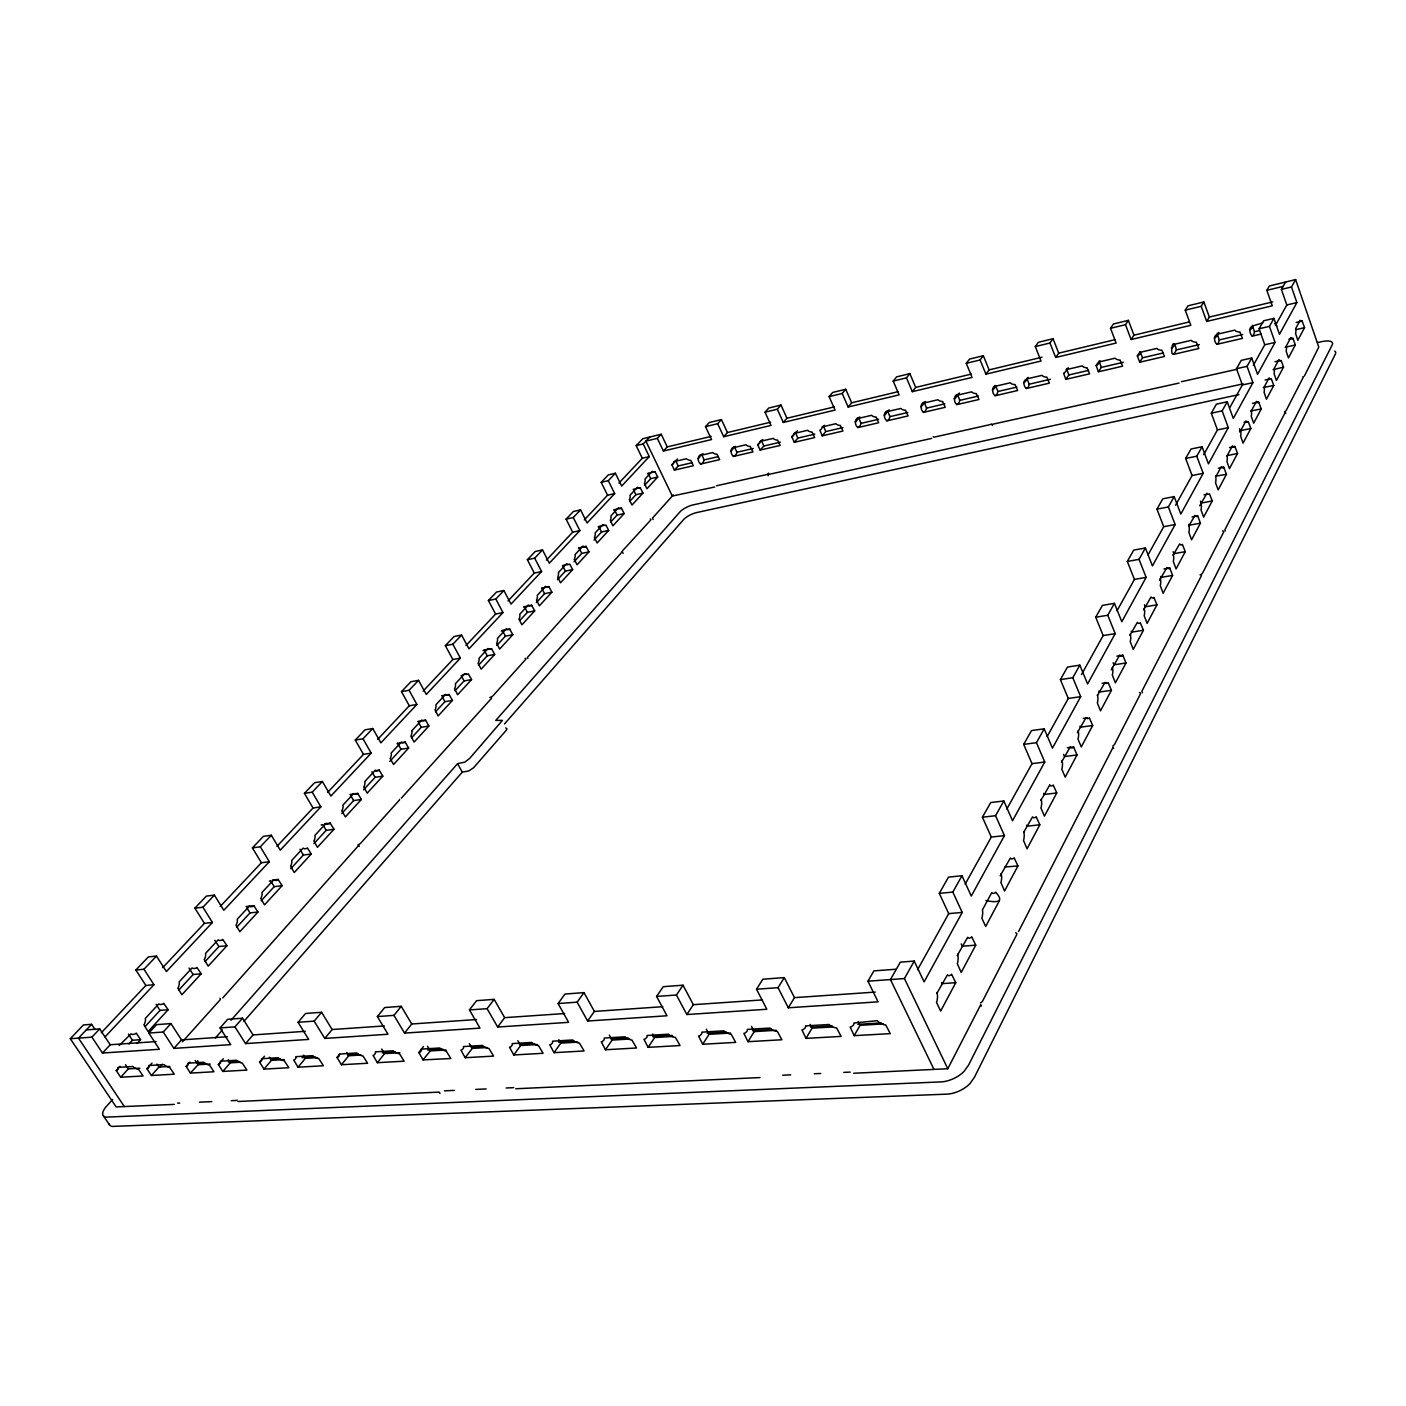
<?xml version="1.0" encoding="UTF-8"?>
<svg xmlns="http://www.w3.org/2000/svg" width="1406" height="1406" viewBox="0 0 1406 1406"><rect width="100%" height="100%" fill="white"/><g stroke="black" fill="none" stroke-linecap="round" stroke-linejoin="round"><path stroke-width="1.5" d="M1137.349 355.946L1137.507 355.894A6.257 5.483 29.7 0 0 1138.508 355.437L1139.932 353.961A6.415 5.624 29.7 0 0 1140.389 352.273L1156.945 348.389A6.468 5.694 28.1 0 0 1158.509 349.602L1160.758 350.235A6.309 5.554 28.2 0 0 1161.918 350.182L1164.449 356.474L1139.721 362.221L1137.349 355.946L1140.178 351.553M677.481 458.954L676.514 460.184A5.466 4.2 43.2 0 1 675.776 460.553L671.84 464.736L674.405 470.114L693.369 465.72L690.803 460.307A5.519 4.253 42.9 0 1 689.748 460.342L687.921 459.762A5.659 4.359 42.9 0 1 686.532 458.708L673.843 461.678A5.624 4.306 43.2 0 1 673.667 463.101L672.701 464.332A5.483 4.2 43.2 0 1 671.963 464.701L671.84 464.736M797.378 430.763L796.306 432.064A5.659 4.517 41.4 0 1 795.497 432.45L791.771 436.704L794.302 442.31L814.689 437.582L812.018 431.976A5.712 4.587 40.9 0 1 811.034 431.994L809.083 431.396A5.852 4.693 40.9 0 1 807.659 430.289L794.038 433.487A5.817 4.64 41.3 0 1 793.775 434.981L792.703 436.282A5.677 4.517 41.3 0 1 791.894 436.668L791.771 436.704M853.723 1073.253L947.802 1068.736L980.738 1004.692L981.388 1006.098M936.835 993.392L947.416 974.885A10.106 4.974 84.9 0 0 948.98 975.729L950.772 975.131A10.58 5.202 84.9 0 0 951.563 974.182L955.764 982.689L940.649 1011.072L936.484 1002.32A10.756 5.36 85.4 0 0 937.117 1000.562L937.556 996.995A10.281 5.114 85.4 0 0 937.222 993.796L936.976 992.618M957.205 955.605L967.662 937.31A9.895 4.798 84.4 0 0 969.173 938.171L970.913 937.644A10.352 5.026 84.4 0 0 971.687 936.73L975.746 945.148L961.212 972.442L957.258 963.602A10.527 5.167 84.8 0 0 957.785 962.108L958.189 958.611A10.07 4.939 84.8 0 0 957.873 955.5L957.627 954.34M999.543 900.438L985.676 926.501L981.775 917.96A10.246 4.939 84.1 0 0 982.355 916.343L982.741 912.969A9.807 4.71 84.1 0 0 982.425 909.928L991.775 892.582A9.649 4.587 83.7 0 0 993.216 893.478L994.886 893.003A10.088 4.798 83.7 0 0 995.624 892.142C1006.468 903.935 993.075 901.984 985.817 900.596M1000.176 875.885L1010.369 858.047A9.455 4.429 83.3 0 0 1011.775 858.961L1013.392 858.556A9.895 4.622 83.3 0 0 1014.095 857.73L1017.926 865.938L1004.552 891.035L1000.844 882.423A10.053 4.763 83.6 0 0 1001.318 881.035L1001.687 877.748A9.614 4.552 83.6 0 0 1001.371 874.76L1001.125 873.671M1023.638 832.352L1032.549 816.886A9.244 4.236 82.7 0 0 1033.92 817.817L1035.466 817.466A9.666 4.429 82.7 0 0 1036.134 816.693L1039.825 824.795L1027.048 848.785L1023.463 840.296A9.807 4.552 83.1 0 0 1023.92 838.96L1024.253 835.779A9.385 4.359 83.1 0 0 1023.937 832.862L1023.726 831.772M1049.702 785.058A9.069 4.095 82.3 0 0 1051.02 786.007L1052.514 785.69A9.491 4.288 82.3 0 0 1053.182 784.952L1056.767 792.966L1044.447 816.13L1040.879 807.888A9.614 4.394 82.6 0 0 1041.389 806.429L1041.705 803.318A9.209 4.2 82.7 0 0 1041.389 800.471L1041.178 799.416M1067.347 747.746L1073.604 746.92L1077.014 754.952L1065.203 777.131L1061.741 769.012A9.403 4.218 82.2 0 0 1062.233 767.606L1062.532 764.583A8.998 4.025 82.2 0 0 1062.233 761.806L1062.022 760.769M1077.383 732.684L1086.047 717.605A8.717 3.796 81.6 0 0 1087.277 718.571L1088.683 718.361A9.121 3.972 81.6 0 0 1089.281 717.693L1092.69 725.514L1081.284 746.938L1077.91 738.906A9.244 4.077 81.8 0 0 1078.384 737.552L1078.666 734.6A8.84 3.902 81.8 0 0 1078.367 731.876L1078.156 730.839M1097.436 695.478L1105.028 682.402A8.524 3.638 81.2 0 0 1106.223 683.369L1107.559 683.211A8.928 3.814 81.2 0 0 1108.139 682.578L1111.443 690.293L1100.494 710.838L1097.295 702.772A9.034 3.902 81.4 0 0 1097.682 701.612L1097.945 698.747A8.647 3.726 81.4 0 0 1097.647 696.075L1097.436 695.074M1116.839 656.145L1122.849 655.214L1125.995 662.982L1115.397 682.859L1112.269 674.88A8.893 3.779 81.1 0 0 1112.638 673.755L1112.902 670.961A8.506 3.62 81.1 0 0 1112.603 668.325L1112.392 667.34M1129.879 635.336L1137.349 622.383A8.225 3.392 80.6 0 0 1138.473 623.385L1139.739 623.297A8.594 3.55 80.6 0 0 1140.284 622.717L1143.412 630.257L1133.236 649.361L1130.196 641.488A8.7 3.62 80.8 0 0 1130.547 640.398L1130.793 637.674A8.331 3.462 80.8 0 0 1130.512 635.108L1130.301 634.141M1143.605 609.87L1151.039 596.988A8.085 3.287 80.4 0 0 1152.129 597.989L1153.359 597.937A8.471 3.427 80.4 0 0 1153.887 597.374L1156.945 604.844L1147.103 623.35L1144.115 615.564A8.559 3.515 80.5 0 0 1144.466 614.492L1144.695 611.838A8.19 3.357 80.5 0 0 1144.396 609.308L1144.203 608.359M1163.957 568.938L1169.722 567.919L1172.622 575.405L1163.131 593.227L1160.249 585.546A8.401 3.392 80.3 0 0 1160.565 584.509L1160.776 581.908A8.032 3.234 80.3 0 0 1160.495 579.43L1160.302 578.499M1173.079 555.212L1179.669 543.876A7.821 3.058 79.9 0 0 1180.706 544.878L1181.848 544.86A8.19 3.199 79.9 0 0 1182.358 544.35L1185.258 551.662L1176.066 568.938L1173.237 561.346A8.278 3.287 80.1 0 0 1173.553 560.344L1173.746 557.795A7.909 3.146 80.1 0 0 1173.465 555.37L1173.272 554.439M1192.06 516.916L1197.666 515.861L1200.443 523.155L1191.585 539.816L1188.826 532.312A8.12 3.163 79.8 0 0 1189.125 531.327L1189.318 528.867A7.768 3.023 79.8 0 0 1189.037 526.477L1188.861 525.563M1199.722 505.791L1206.946 493.242A7.575 2.865 79.5 0 0 1207.93 494.262L1209.019 494.297A7.926 2.988 79.5 0 0 1209.476 493.84L1212.253 500.975L1203.659 517.127L1200.952 509.71A8.014 3.058 79.6 0 0 1201.251 508.761L1201.427 506.336A7.663 2.935 79.6 0 0 1201.146 503.981L1200.97 503.102M1226.454 474.297L1218.158 489.886L1215.487 482.68A7.856 2.953 79.4 0 0 1215.821 481.643L1215.979 479.27A7.522 2.83 79.4 0 0 1215.715 476.968L1221.304 466.599A7.434 2.759 79.3 0 0 1222.253 467.618L1223.308 467.688A7.786 2.882 79.3 0 0 1223.747 467.249L1226.454 474.297L1215.469 476.247M1229.529 447.547L1234.943 446.44L1237.526 453.505L1229.459 468.655L1226.893 461.414A7.751 2.865 79.3 0 0 1227.157 460.5L1227.333 458.18A7.417 2.742 79.3 0 0 1227.051 455.913L1232.482 445.843A7.329 2.689 79.2 0 0 1233.413 446.862L1234.45 446.95M1250.848 428.496L1243.062 443.101L1240.549 435.965A7.628 2.759 79.1 0 0 1240.813 435.087L1240.971 432.82A7.294 2.654 79.1 0 0 1240.707 430.588L1245.944 420.869A7.206 2.584 79 0 0 1246.841 421.888L1247.843 421.993A7.54 2.707 79 0 0 1248.264 421.589L1250.848 428.496L1240.197 430.711L1239.512 431.976M1261.235 408.97L1253.677 423.188L1251.199 416.123A7.522 2.689 79 0 0 1251.463 415.262L1251.604 413.03A7.188 2.566 79 0 0 1251.34 410.851L1256.437 401.378A7.118 2.513 78.9 0 0 1257.315 402.415L1258.3 402.538A7.434 2.636 78.9 0 0 1258.704 402.151L1261.235 408.97L1250.637 411.027M1273.766 385.455L1266.455 399.199L1264.047 392.221A7.399 2.601 78.8 0 0 1264.293 391.395L1264.416 389.216A7.065 2.478 78.8 0 0 1264.152 387.054L1269.091 377.915A6.995 2.425 78.8 0 0 1269.952 378.935L1270.883 379.093A7.329 2.548 78.8 0 0 1271.288 378.706L1273.766 385.455L1263.309 387.529M1279.794 360.621L1280.725 360.78A7.223 2.478 78.7 0 0 1281.112 360.428L1283.537 367.107L1276.42 380.481L1274.047 373.557A7.294 2.531 78.7 0 0 1274.293 372.748L1274.416 370.622A6.977 2.408 78.7 0 0 1274.17 368.495L1278.95 359.602A6.907 2.355 78.7 0 0 1279.794 360.621M1295.33 344.962L1288.441 357.915L1286.121 351.078A7.188 2.443 78.6 0 0 1286.349 350.287L1286.472 348.196A6.872 2.337 78.6 0 0 1286.226 346.104L1290.866 337.51A6.802 2.285 78.5 0 0 1291.675 338.53L1292.571 338.705A7.118 2.39 78.5 0 0 1292.958 338.371L1295.33 344.962L1285.172 347.264M1304.54 327.668L1297.826 340.27L1295.559 333.503A7.1 2.373 78.5 0 0 1295.787 332.73L1295.893 330.691A6.784 2.267 78.5 0 0 1295.647 328.635L1300.163 320.252A6.714 2.232 78.5 0 0 1300.972 321.253L1301.833 321.464A7.03 2.32 78.5 0 0 1302.202 321.13L1304.54 327.668L1296.508 329.514M1040.879 800.401L1049.702 785.058M1061.442 762.245L1070.194 747.043A8.875 3.919 81.9 0 0 1071.46 747.992L1072.901 747.746A9.28 4.113 81.9 0 0 1073.534 747.043L1073.604 746.92M1111.232 669.906L1119.738 655.091A8.383 3.515 80.9 0 0 1120.898 656.075L1122.199 655.952A8.77 3.691 80.9 0 0 1122.761 655.337L1122.849 655.214M1159.511 580.362L1166.892 567.585A7.944 3.163 80.1 0 0 1167.947 568.586L1169.142 568.551A8.313 3.304 80.1 0 0 1169.651 568.024L1169.722 567.919M1188.966 525.721L1195.012 515.404A7.68 2.953 79.7 0 0 1196.014 516.406L1197.121 516.441A8.032 3.093 79.7 0 0 1197.613 515.949L1197.666 515.861M1273.063 369.76L1283.537 367.107M917.538 969.753L948.716 913.636L939.296 893.372L948.505 877.098L961.968 875.745L952.829 892.072L962.231 912.424L924.129 981.863L914.216 961.089L900.332 962.143L890.455 979.578L933.953 1069.386M965.166 884.146L991.318 837.062L982.425 817.22L990.738 802.545L1003.814 800.981L995.571 815.708L1004.446 835.621L971.282 896.061L961.968 875.745M1006.837 808.995L1032.022 763.651L1023.691 744.389L1031.512 730.575L1044.201 728.818L1036.45 742.667L1044.763 762.017L1012.548 820.735L1003.814 800.981M1047.171 736.498L1068.296 698.466L1060.388 679.608L1067.488 667.059L1079.826 665.161L1072.796 677.727L1080.687 696.673L1052.444 748.133L1044.201 728.818M1081.478 674.616L1103.165 635.565L1095.713 617.234L1102.427 605.371L1114.413 603.35L1107.77 615.248L1115.204 633.631L1087.611 683.949L1079.826 665.161M1304.346 376.123L1318.793 347.106L1295.629 279.583L1291.481 286.965L1296.877 302.589L1279.478 334.276L1273.924 318.371L1269.442 326.368L1275.066 342.414L1257.562 374.33L1251.727 358.003L1247.069 366.333L1252.922 382.66L1233.29 418.443L1227.227 401.8L1222.148 410.868L1228.299 427.652L1208.439 463.839L1202.077 446.739L1196.77 456.194L1203.185 473.312L1180.829 514.051L1174.168 496.599L1168.368 506.951L1175.135 524.543L1152.428 565.915L1145.398 547.989L1139.053 559.342L1146.136 577.374L1121.812 621.716L1114.413 603.35M1117.014 610.766L1134.431 579.413L1127.313 561.451L1133.728 550.115L1145.398 547.989M1148.069 554.843L1163.711 526.688L1156.945 509.148L1162.797 498.814L1174.168 496.599M1175.644 505.105L1192.077 475.527L1203.185 473.312M1203.729 454.648L1217.455 429.92L1228.299 427.652M1229.828 407.564L1242.377 384.98L1252.922 382.66M1253.308 365.402L1264.767 344.769L1275.066 342.414M1275.435 325.471L1286.806 304.979L1296.877 302.589M947.802 1068.736L904.427 978.558L914.216 961.089M1192.077 475.527L1185.645 458.461L1191.005 449.024L1202.077 446.739M1217.455 429.92L1211.304 413.188L1216.418 404.137L1227.227 401.8M1242.377 384.98L1236.507 368.706L1241.217 360.375L1251.727 358.003M1264.767 344.769L1259.108 328.776L1263.643 320.779L1273.924 318.371M1286.806 304.979L1281.411 289.408L1285.594 282.026M854.18 1035.66L890.262 1033.621L885.762 1024.939A10 6.678 30.6 0 1 884.023 1024.746L880.613 1023.445A10.264 6.854 30.6 0 1 878.135 1021.529L877.326 1020.686L853.969 1022.988A10.123 6.696 31.3 0 1 853.495 1025.062L851.579 1026.661A9.895 6.538 31.3 0 1 850.138 1027.048L854.18 1035.66L860.068 1025.308L883.443 1023.92M1251.358 326.737C1247.263 329.672 1252.746 342.045 1254.504 331.728L1258.88 330.709M788.291 1007.786L794.46 997.645L784.302 977.609L778.045 987.68L788.291 1007.786L878.065 1001.845L867.959 981.195L873.899 970.878L896.325 969.209M1206.682 321.447L1209.353 317.071L1203.87 301.956L1201.181 306.297L1206.682 321.447L1272.272 305.805L1266.859 290.339L1269.39 285.98L1295.629 279.583M806.007 1038.384L841.087 1036.398L836.552 1027.839A9.842 6.503 31.5 0 1 834.865 1027.663L831.526 1026.38A10.106 6.661 31.5 0 1 829.083 1024.482L805.585 1025.905A9.965 6.52 32.2 0 1 805.163 1027.944L803.318 1029.526A9.737 6.38 32.2 0 1 801.93 1029.895L806.007 1038.384L812.053 1028.173L832.071 1026.978M1216.067 334.997C1211.849 337.915 1217.438 350.217 1219.266 339.936L1242.693 334.487M747.992 1041.688L781.894 1039.755L777.325 1031.354A9.666 6.292 32.6 0 1 775.673 1031.178L772.421 1029.913A9.912 6.45 32.6 0 1 770.013 1028.05L747.342 1029.42A9.789 6.309 33.2 0 1 746.955 1031.424L745.198 1032.988A9.543 6.169 33.2 0 1 743.862 1033.34L747.992 1041.688L754.231 1031.617L776.182 1030.299M1176.365 349.936C1172.27 329.725 1168.351 365.999 1176.365 349.936L1199.265 344.593M686.849 1014.534L693.334 1004.675L683.017 985.202L676.444 995.009L686.849 1014.534L766.815 1009.262L756.516 989.226L762.843 979.209L784.302 977.609M1131.109 339.531L1133.974 335.19L1128.368 320.357L1125.485 324.681L1131.109 339.531L1190.812 325.296L1185.258 310.146L1188 305.823L1203.87 301.956M702.701 1044.254L735.69 1042.373L731.102 1034.095A9.526 6.134 33.4 0 1 729.503 1033.92L726.304 1032.672A9.754 6.292 33.4 0 1 723.932 1030.826L701.858 1032.162A9.649 6.151 34 0 1 701.524 1034.148L699.854 1035.677A9.42 6.011 33.9 0 1 698.554 1036.029L702.701 1044.254L709.081 1034.306L730.452 1033.023M1139.721 362.221L1142.533 357.809L1163.043 353.029M648.113 1047.347L680.029 1045.537L675.407 1037.4A9.35 5.94 34.3 0 1 673.861 1037.206L670.75 1035.976A9.578 6.081 34.3 0 1 668.412 1034.183L647.059 1035.466A9.473 5.958 34.8 0 1 646.778 1037.417L645.178 1038.911A9.244 5.817 34.8 0 1 643.93 1039.262L648.113 1047.347L654.651 1037.54L672.859 1036.45M1098.332 371.623L1096.17 365.56A6.169 5.36 31.8 0 0 1097.155 365.103L1098.525 363.644A6.327 5.501 31.9 0 0 1098.965 361.975L1115.151 358.179A6.38 5.571 30.5 0 0 1116.716 359.391L1118.912 360.024A6.222 5.431 30.6 0 0 1120.055 359.971L1122.603 366.175L1098.42 371.799L1101.337 367.405L1123.341 362.273M1096.03 365.595L1097.981 362.678M1234.943 446.44L1234.872 446.528A7.68 2.812 79.2 0 1 1234.45 446.95M587.62 1021.02L594.386 1011.424L584 992.618L577.145 1002.162L587.62 1021.02L666.989 1015.782L656.602 996.432L663.228 986.678L683.017 985.202M1055.66 357.476L1058.718 353.152L1053.041 338.723L1049.966 343.011L1055.66 357.476L1116.136 343.046L1110.512 328.301L1113.429 323.995L1128.368 320.357M605.459 1049.755L636.531 1047.997L631.909 1039.965A9.209 5.782 35 0 1 630.398 1039.79L627.34 1038.577A9.455 5.923 34.9 0 1 625.037 1036.802L604.246 1038.05A9.35 5.8 35.4 0 1 604 1039.965L602.471 1041.442A9.121 5.677 35.4 0 1 601.258 1041.793L605.459 1049.755L612.12 1040.071L629.853 1039.016M1065.818 379.356L1089.597 373.838L1087.031 367.687A6.169 5.343 32.2 0 1 1085.889 367.739L1083.727 367.107A6.309 5.483 32.2 0 1 1082.181 365.911L1066.275 369.655A6.274 5.413 33.4 0 1 1065.871 371.289L1064.535 372.731A6.116 5.272 33.3 0 1 1063.569 373.17L1065.818 379.356L1068.824 374.98L1088.525 370.393M554.017 1052.672L584.088 1050.967L579.448 1043.076A9.069 5.606 35.7 0 1 577.971 1042.9L575.001 1041.705A9.297 5.747 35.7 0 1 572.734 1039.965L552.611 1041.178A9.192 5.624 36.1 0 1 552.4 1043.059L550.941 1044.5A8.963 5.483 36.1 0 1 549.781 1044.834L554.017 1052.672L560.801 1043.129L577.971 1042.11M1025.765 379.602C1020.861 382.327 1027.083 394.278 1029.227 384.207L1050.37 379.269M174.256 1104.395L116.136 1106.909L70.3 1038.718L91.917 1037.153L102.497 1053.024L159.405 1049.28L148.808 1033.058L163.254 1032.022L173.887 1048.384L230.707 1044.64L220.057 1027.927L234.943 1026.855L245.558 1043.586L308.687 1039.421L298.072 1022.285L314.136 1021.143L324.786 1038.419L387.986 1034.254L377.37 1016.573L393.961 1015.378L404.541 1033.094L479.991 1028.12L469.446 1009.93L487.074 1008.664L497.654 1027.03L568.604 1022.338L558.094 1003.55L564.984 994.042L584 992.618M985.905 374.172L989.103 369.883L983.339 355.718L980.087 359.971L985.905 374.172L1041.02 361.026L1035.291 346.579L1038.401 342.291L1053.041 338.723M513.77 1054.957L543.085 1053.305L538.445 1045.502A8.946 5.448 36.3 0 1 537.004 1045.326L534.069 1044.148A9.174 5.589 36.2 0 1 531.837 1042.426L512.223 1043.603A9.069 5.483 36.7 0 1 512.048 1045.466L510.642 1046.89A8.858 5.36 36.7 0 1 509.517 1047.224L513.77 1054.957L520.659 1045.519L537.391 1044.535M995.518 385.508C989.121 387.511 994.991 402.292 997.961 391.483L1016.907 387.072M497.654 1027.03L504.649 1017.663L564.702 1013.533M465.175 1057.716L493.594 1056.099L488.937 1048.437A8.805 5.29 36.9 0 1 487.53 1048.261L484.666 1047.101A9.016 5.431 36.9 0 1 482.469 1045.414L463.47 1046.556A8.928 5.308 37.3 0 1 463.33 1048.384L462.012 1049.772A8.717 5.185 37.2 0 1 460.904 1050.106L465.175 1057.716L472.188 1048.419L486.863 1047.54M957.539 394.418C950.808 396.158 956.765 411.22 959.859 400.359L978.4 396.035M487.074 1008.664L494.156 999.35L504.649 1017.663M469.446 1009.93L476.564 1000.668L494.156 999.35M912.336 391.659L915.693 387.406L909.858 373.627L906.466 377.863L912.336 391.659L972.073 377.406L966.273 363.328L969.525 359.092L983.339 355.718M423.03 1059.896L418.9 1052.584A8.594 5.044 37.7 0 0 419.955 1052.268L421.22 1050.897A8.805 5.167 37.7 0 0 421.325 1049.087L439.797 1047.98A8.893 5.272 37.4 0 0 441.976 1049.649L444.788 1050.809A8.682 5.149 37.4 0 0 446.159 1050.967L450.816 1058.525L423.03 1059.896L430.271 1050.915L446.054 1049.966M924.129 402.257C917.468 404.19 923.496 418.83 926.607 408.109L944.797 403.856M418.724 1052.619L423.47 1046.503M959.437 393.047L958.435 393.996M404.541 1033.094L411.747 1023.99L476.493 1019.526M377.353 1062.69L404.155 1061.178L399.497 1053.744A8.541 4.991 37.9 0 1 398.162 1053.569L395.42 1052.444A8.77 5.114 37.9 0 1 393.276 1050.792L375.349 1051.864A8.682 5.009 38.2 0 1 375.279 1053.639L374.066 1054.992A8.471 4.886 38.2 0 1 373.047 1055.308L377.353 1062.69L384.541 1053.639L399.849 1052.725M887.502 410.868C880.701 412.749 886.817 427.319 889.98 416.633L907.801 412.485M393.961 1015.378L401.237 1006.309L411.747 1023.99M339.408 1054.482L336.983 1057.453L341.447 1064.729L348.706 1055.765L361.166 1055.027M859.874 416.967L859.523 417.213A5.747 4.693 40.1 0 1 858.697 417.617C851.597 419.269 857.783 434.103 861.052 423.364L878.574 419.287M377.37 1016.573L384.682 1007.557L401.237 1006.309M848.134 407.019L851.649 402.801L845.727 389.269L842.194 393.469L848.134 407.019L899.102 394.875L893.197 381.079L896.624 376.861L909.858 373.627M298.037 1067.189L323.433 1065.748L318.758 1058.525A8.331 4.71 38.8 0 1 317.492 1058.349L314.856 1057.259A8.541 4.833 38.7 0 1 312.765 1055.642L295.787 1056.679A8.454 4.745 39 0 1 295.787 1058.384L294.68 1059.702A8.26 4.64 39 0 1 293.713 1060.001L298.037 1067.189L305.366 1058.349L317.475 1057.628M822.246 435.842L842.95 431.027L840.296 425.35A5.747 4.657 40.3 0 1 839.294 425.385L837.326 424.788A5.888 4.78 40.3 0 1 835.902 423.681L822.035 426.932A5.852 4.71 40.8 0 1 821.772 428.426L820.682 429.744A5.712 4.605 40.8 0 1 819.856 430.131L822.246 435.842L825.761 431.589L842.95 427.582M324.786 1038.419L332.15 1029.526L384.365 1025.941M314.136 1021.143L321.587 1012.285L332.15 1029.526M264.486 1056.222L259.53 1062.04L264.012 1069.122L271.393 1060.37L284.24 1059.614M794.302 442.31L797.887 438.074L814.777 434.138M768.678 473.154L767.061 474.384M298.072 1022.285L305.559 1013.48L321.587 1012.285M783.318 422.433L786.938 418.232L780.998 405.051L777.325 409.216L783.318 422.433L835.076 410.077L829.136 396.633L832.686 392.45L845.727 389.269M245.558 1043.586L253.062 1034.921L305.225 1031.319M223.343 1058.736L218.352 1064.483L222.816 1071.442L230.285 1062.831L240.461 1062.215M760.136 450.078L757.676 444.683A5.624 4.429 41.9 0 0 758.59 444.261L759.644 442.978A5.765 4.534 41.9 0 0 759.873 441.502L773.23 438.373A5.8 4.605 41.5 0 0 774.636 439.463L776.551 440.06A5.642 4.482 41.6 0 0 777.518 440.025L780.137 445.438L760.136 450.078L763.862 446.001L780.435 442.152M757.799 444.63L761.349 440.465A5.606 4.429 42 0 0 762.263 440.043L762.86 439.533M243.959 1021.336L462.275 772.14L468.69 770.998L473.576 767.764L506.213 730.329L506.951 728.765L505.703 727.921M504.526 723.914L684.23 518.884A10.932 3.497 -25.6 0 1 696.111 512.68L1238.932 394.594M234.943 1026.855L242.535 1018.208L253.062 1034.921M190.372 1073.094L186.19 1066.381A7.961 4.288 39.9 0 0 187.068 1066.1L188.053 1064.834A8.155 4.394 39.9 0 0 187.965 1063.182L203.712 1062.233A8.225 4.482 39.7 0 0 205.715 1063.78L208.229 1064.834A8.032 4.359 39.7 0 0 209.406 1064.992L213.958 1071.759L190.372 1073.094L198.035 1064.746L210.215 1064.026M735.338 446.37A5.554 4.359 42.4 0 1 734.565 446.739C727.078 448.303 733.51 462.82 736.972 452.257L753.282 448.461M186.049 1066.398L189.81 1062.128M220.057 1027.927L227.667 1019.315L242.535 1018.208M723.703 436.704L727.447 432.538L721.419 419.568L717.658 423.698L723.703 436.704L771.033 425.42L765.022 412.204L768.695 408.056L780.998 405.051M215.346 1037.997L222.412 1029.983M231.006 1020.264L457.583 763.651L464.859 762.122L469.657 758.414L502.434 720.382L495.756 720.417L680.557 511.239A10.949 3.48 -25.6 0 1 688.729 506.301A10.897 3.462 -25.6 0 1 692.455 505.035L1243.185 383.838M173.887 1048.384L181.515 1039.895L227.333 1036.749M151.989 1063.112L146.927 1068.718L151.409 1075.502L158.966 1067.066L169.88 1066.416M703.07 453.576L702.49 454.085A5.501 4.271 42.9 0 1 701.735 454.454C694.16 456.036 700.645 470.395 704.16 459.903L718.396 456.599M159.423 1067.453L162.34 1064.184M182.446 1041.793L219.934 1000.018A3.497 1.353 -32.3 0 0 219.934 998.33M673.298 494.93L652.454 518.146L653.14 519.535M112.621 1099.51L105.854 1107.014A18.208 7.1 -34 0 0 103.2 1111.302A18.225 7.1 -34 0 0 106.311 1117.12L941.668 1081.882A22.478 12.742 -25.7 0 0 949.858 1080.124A22.654 12.847 -25.7 0 0 964.094 1071.372L968.593 1065.027L1332.203 344.892A15.202 5.202 -19.8 0 0 1332.361 342.677A15.308 5.237 -19.8 0 0 1328.775 341.025A15.202 5.202 -19.8 0 0 1321.71 341.64L1317.475 342.572M120.055 1066.363L116.223 1070.528L120.688 1077.242L128.298 1068.894L139.897 1068.208M674.405 470.114L678.202 465.948L692.227 462.697M163.254 1032.022L170.934 1023.568L181.515 1039.895M148.808 1033.058L156.523 1024.658L170.934 1023.568M663.404 451.027L667.252 446.897L661.207 434.243L657.34 438.356L663.404 451.027L711.541 439.551L705.513 426.651L709.309 422.521L721.419 419.568M137.155 1043.428L140.6 1039.684L136.259 1033.094A8.172 6.397 -88.6 0 1 135.081 1033.972L132.832 1034.5A7.803 6.099 -88.6 0 1 130.986 1033.902L119.176 1045.519M168.105 1009.754L148.087 1031.547L143.904 1024.798A8.137 6.345 -89 0 0 144.66 1023.621L145.433 1020.897A7.786 6.063 -88.9 0 0 145.275 1018.471L158.737 1003.937A7.68 5.94 89.9 0 0 160.548 1004.569L162.727 1004.077A8.032 6.222 89.9 0 0 163.746 1003.339L168.105 1009.754L160.003 1010.404L145.187 1026.468M201.181 973.778L181.866 994.78L177.806 988.119A7.961 6.134 89.2 0 0 178.544 986.977L179.283 984.323A7.61 5.87 89.2 0 0 179.124 981.933L192.095 967.926A7.522 5.747 88.2 0 0 193.852 968.576L195.961 968.136A7.856 6.011 88.2 0 0 196.928 967.433L201.181 973.778L193.132 974.516L178.826 990.017M226.946 945.746L208.176 966.15L204.222 959.542A7.838 5.976 87.9 0 0 204.924 958.435L205.645 955.816A7.487 5.712 87.9 0 0 205.487 953.496L218.088 939.876A7.399 5.589 87 0 0 219.793 940.526L221.849 940.122A7.733 5.852 87 0 0 222.798 939.436L226.946 945.746L218.932 946.554L205.03 961.616M257.948 912.019L239.828 931.721L235.98 925.183A7.68 5.765 86.4 0 0 236.665 924.093L237.35 921.563A7.346 5.519 86.5 0 0 237.192 919.26L249.354 906.132A7.258 5.413 85.6 0 0 251.006 906.8L252.992 906.431A7.592 5.659 85.6 0 0 253.906 905.78L257.948 912.019L249.987 912.898L236.577 927.433M282.114 885.71L264.504 904.866L260.743 898.381A7.557 5.624 85.4 0 0 261.411 897.327L262.078 894.831A7.241 5.378 85.4 0 0 261.903 892.582L273.748 879.805A7.153 5.255 84.7 0 0 275.348 880.49L277.281 880.138A7.487 5.501 84.7 0 0 278.177 879.523L282.114 885.71L274.205 886.659L261.164 900.789M311.236 854.022L294.223 872.546L290.567 866.114A7.434 5.431 84.2 0 0 291.2 865.094L291.833 862.669A7.1 5.202 84.3 0 0 291.675 860.454L303.116 848.099A7.03 5.097 83.6 0 0 304.663 848.802L306.543 848.503A7.346 5.325 83.6 0 0 307.404 847.888L311.236 854.022L303.38 855.041L290.778 868.697M333.978 829.276L317.422 847.308L313.837 840.946A7.329 5.29 83.4 0 0 314.452 839.944L315.067 837.554A6.995 5.062 83.5 0 0 314.909 835.375L326.034 823.354A6.925 4.956 82.9 0 0 327.563 824.057L329.391 823.793A7.241 5.185 82.9 0 0 330.234 823.195L333.978 829.276L326.174 830.348L313.889 843.653M361.395 799.452L345.366 816.886L341.781 810.717A7.188 5.114 82.5 0 0 342.484 809.628L343.064 807.29A6.889 4.903 82.6 0 0 342.906 805.146L353.679 793.529A6.802 4.798 82 0 0 355.156 794.232L356.931 794.003A7.118 5.026 82 0 0 357.739 793.441L361.395 799.452L353.627 800.594L341.763 813.459M382.819 776.147L367.212 793.125L363.697 787.009A7.1 4.991 81.9 0 0 364.365 785.936L364.945 783.652A6.784 4.763 81.9 0 0 364.787 781.543L375.279 770.224A6.714 4.675 81.4 0 0 376.72 770.927L378.442 770.716A7.03 4.886 81.4 0 0 379.233 770.172L382.819 776.147L375.103 777.325L363.539 789.856M408.654 748.027L393.557 764.477L390.13 758.414A6.977 4.833 81.1 0 0 390.78 757.377L391.343 755.127A6.678 4.622 81.2 0 0 391.167 753.054L401.325 742.104A6.608 4.534 80.8 0 0 402.731 742.825L404.401 742.632A6.907 4.745 80.7 0 0 405.174 742.122L408.654 748.027L401.009 749.257L389.796 761.402M417.951 721.366L425.561 720.083L428.865 726.041L414.137 742.069L410.798 736.059A6.889 4.71 80.6 0 0 411.431 735.039L411.958 732.842A6.591 4.499 80.6 0 0 411.8 730.786M452.451 700.381L438.162 715.935L434.981 709.872A6.784 4.57 80.1 0 0 435.509 708.993L436.018 706.831A6.485 4.359 80.1 0 0 435.86 704.828L445.456 694.459A6.432 4.288 79.7 0 0 446.792 695.197L448.391 695.056A6.731 4.482 79.7 0 0 449.112 694.564L452.451 700.381L444.894 701.699L435.579 711.788M471.572 679.573L457.635 694.74L454.525 688.729A6.696 4.446 79.6 0 0 455.034 687.868L455.526 685.759A6.415 4.253 79.7 0 0 455.368 683.773L464.736 673.65A6.345 4.183 79.3 0 0 466.036 674.388L467.6 674.282A6.643 4.376 79.3 0 0 468.303 673.808L471.572 679.573L464.068 680.926L454.982 690.768M494.701 654.423L481.168 669.133L478.04 663.298A6.608 4.323 79.1 0 0 478.62 662.349L479.112 660.275A6.309 4.13 79.2 0 0 478.954 658.324L488.023 648.518A6.257 4.042 78.9 0 0 489.306 649.256L490.817 649.168A6.538 4.236 78.9 0 0 491.502 648.711L494.701 654.423L487.249 655.811L478.427 665.354M512.803 634.721L499.605 649.08L496.617 643.175A6.52 4.218 78.8 0 0 497.109 642.349L497.566 640.31A6.239 4.025 78.8 0 0 497.408 638.394L506.283 628.816A6.186 3.954 78.6 0 0 507.513 629.572L509.007 629.484A6.468 4.13 78.6 0 0 509.675 629.044L512.803 634.721L505.404 636.145L496.793 645.459M534.702 610.889L521.89 624.826L518.902 619.097A6.432 4.077 78.4 0 0 519.447 618.183L519.904 616.197A6.151 3.902 78.4 0 0 519.728 614.299L528.34 605.002A6.099 3.831 78.2 0 0 529.552 605.758L530.993 605.705A6.38 4.007 78.2 0 0 531.644 605.283L534.702 610.889L527.355 612.348L519.992 620.31M551.873 592.207L539.359 605.828L536.494 600.028A6.362 3.99 78.1 0 0 536.951 599.255L537.391 597.286A6.081 3.814 78.1 0 0 537.233 595.406L545.633 586.337A6.028 3.743 77.9 0 0 546.829 587.093L548.235 587.058A6.309 3.919 77.9 0 0 548.867 586.636L551.873 592.207L544.561 593.684L536.407 602.524M572.646 569.606L560.502 582.822L557.69 577.093A6.274 3.867 77.8 0 0 558.129 576.337L558.551 574.404A5.993 3.708 77.8 0 0 558.393 572.558L566.565 563.753A5.94 3.638 77.6 0 0 567.725 564.509L569.096 564.474A6.222 3.796 77.6 0 0 569.711 564.087L572.646 569.606L565.405 571.117L557.479 579.694M588.956 551.873L577.075 564.79L574.246 559.201A6.204 3.779 77.6 0 0 574.755 558.358L575.159 556.46A5.923 3.62 77.6 0 0 575.001 554.649L582.98 546.038A5.87 3.55 77.4 0 0 584.123 546.793L585.458 546.776A6.151 3.708 77.4 0 0 586.074 546.389L588.956 551.873L581.75 553.402L574 561.802M608.693 530.396L597.146 542.962L594.369 537.426A6.116 3.673 77.3 0 0 594.861 536.6L595.265 534.737A5.852 3.515 77.3 0 0 595.107 532.944L602.858 524.579A5.8 3.445 77.2 0 0 603.965 525.334L605.283 525.334A6.063 3.62 77.2 0 0 605.863 524.965L608.693 530.396L601.54 531.96L594.017 540.115M624.176 513.542L612.893 525.826L610.239 520.238A6.046 3.585 77.1 0 0 610.661 519.517L611.048 517.689A5.782 3.427 77.1 0 0 610.889 515.914L618.464 507.724A5.729 3.374 77 0 0 619.554 508.497L620.837 508.515A5.993 3.533 77 0 0 621.417 508.146L624.176 513.542L617.076 515.106L610.591 522.153M642.964 493.102L631.979 505.07L629.308 499.622A5.976 3.497 76.9 0 0 629.783 498.831L630.152 497.039A5.712 3.339 76.9 0 0 629.993 495.281L637.375 487.32A5.659 3.287 76.8 0 0 638.429 488.075L639.677 488.128A5.923 3.427 76.8 0 0 640.257 487.777L642.964 493.102L635.916 494.701L629.607 501.555M657.709 477.056L646.953 488.761L644.335 483.365A5.905 3.41 76.7 0 0 644.792 482.592L645.161 480.817A5.642 3.269 76.7 0 0 645.003 479.077L652.226 471.291A5.606 3.216 76.6 0 0 653.263 472.047L654.493 472.1A5.852 3.357 76.6 0 0 655.038 471.766L657.709 477.056L650.714 478.673L644.528 485.369M129.018 1043.99L132.463 1040.247L140.6 1039.684M411.677 737.693L421.255 727.306L428.865 726.041M102.497 1053.024L110.213 1044.746L156.119 1041.582M105.046 1036.89L153.957 984.727L143.957 969.244L135.855 970.017L145.855 985.465L153.957 984.727M212.429 922.477L204.415 923.355L194.889 908.135L202.903 907.222L212.429 922.477L166.383 971.564L156.47 956.08L148.386 956.888L135.855 970.017M269.337 861.72L261.411 862.739L252.412 847.871L260.321 846.799L269.337 861.72L223.8 910.262L214.397 895.13L206.401 896.079L194.889 908.135M320.849 806.868L313.046 807.993L304.417 793.353L312.237 792.176L320.849 806.868L280.269 850.138L271.323 835.234L263.432 836.324L252.412 847.871M371.184 753.124L363.469 754.372L355.279 740.048L363.012 738.765L371.184 753.124L330.885 796.077L322.378 781.508L314.593 782.703L304.417 793.353M416.914 704.441L409.304 705.759L401.466 691.664L409.076 690.293L416.914 704.441L380.885 742.86L372.748 728.519L365.05 729.802L355.279 740.048M649.765 437.038L643.192 443.962L649.291 456.599L621.663 486.072L615.371 473.242L608.306 480.676L614.668 493.594L587.11 522.962L580.555 509.868L573.297 517.513L579.87 530.607L549.307 563.208L542.505 549.904L534.684 558.147L541.574 571.539L511.011 604.105L503.893 590.52L495.826 599.026L502.979 612.594L468.989 648.834L461.572 635.055L452.855 644.229L460.36 658.113L426.299 694.441L418.531 680.346L410.921 681.734L401.466 691.664M101.32 1032.742L145.855 985.465M220.215 906.483L261.411 862.739M327.58 792.474L363.469 754.372M465.948 645.547L495.58 614.071L502.979 612.594M546.407 560.098L572.681 532.189L579.87 530.607M618.939 483.049L642.296 458.268L649.291 456.599M162.78 967.592L204.415 923.355M276.894 846.377L313.046 807.993M377.704 739.328L409.304 705.759M423.153 691.049L452.855 659.519L460.36 658.113M508.005 600.942L534.262 573.068L541.574 571.539M584.298 519.921L607.568 495.211L614.668 493.594M91.917 1037.153L99.703 1028.911L110.213 1044.746M95.098 1029.561L91.601 1024.324L78.49 1038.138L124.326 1106.54M143.957 969.244L156.47 956.08M202.903 907.222L214.397 895.13M260.321 846.799L271.323 835.234M312.237 792.176L322.378 781.508M363.012 738.765L372.748 728.519M409.076 690.293L418.531 680.346M70.3 1038.718L83.446 1024.939L91.601 1024.324M452.855 659.519L445.351 645.67L454.085 636.514L461.572 635.055M495.58 614.071L488.409 600.52L496.511 592.049L503.893 590.52M534.262 573.068L527.373 559.711L535.211 551.486L542.505 549.904M572.681 532.189L566.091 519.13L573.367 511.503L580.555 509.868M607.568 495.211L601.206 482.328L608.288 474.912L615.371 473.242M642.296 458.268L636.197 445.649L642.788 438.742L661.207 434.243M214.784 940.28L218.932 946.554M889.154 409.867L888.487 410.411A5.8 4.763 39.4 0 1 887.854 410.728M425.456 720.171L425.561 720.083A6.819 4.622 80.3 0 1 424.717 720.68L423.065 720.839A6.52 4.411 80.3 0 1 421.695 720.118L411.8 730.786M405.279 742.016L397.511 743.352A6.889 4.745 80.7 0 1 397.072 743.704M531.732 605.195L524.297 606.742A6.362 4.025 78.2 0 1 523.647 607.164M578.516 548.199A6.134 3.726 77.4 0 0 578.868 547.936L586.144 546.319M621.487 508.076L614.317 509.745A5.993 3.533 76.9 0 1 613.737 510.097M647.481 473.734A5.852 3.357 76.6 0 0 648.043 473.4L655.126 471.695M1068.296 367.792L1067.541 368.372A6.099 5.272 33.3 0 1 1066.574 368.811L1068.824 374.98M1219.002 332.396L1218.158 333.011A6.38 5.677 24.8 0 1 1217.121 333.486L1219.266 339.936M824.549 425.262L824.215 425.508A5.694 4.587 40.8 0 1 823.389 425.895L825.761 431.589M925.5 401.554L925.148 401.8A5.852 4.868 38.4 0 1 924.498 402.134M1028.261 377.423L1027.891 377.687A6.028 5.167 35 0 1 1027.206 378.021M622.173 551.17L650.943 519.816L650.31 519.007M321.166 825.058L321.57 824.865A7.223 5.202 82.9 0 0 321.921 824.654M766.621 474.595L716.498 485.791M483.031 650.697L483.365 650.556A6.52 4.253 78.9 0 0 483.892 650.24M501.257 631.048L501.59 630.925A6.45 4.148 78.5 0 0 502.1 630.609M701.612 454.49L704.16 459.903M697.851 458.655L697.974 458.62A5.519 4.271 42.8 0 0 698.729 458.251L699.713 457.003A5.659 4.376 42.8 0 0 699.907 455.562L712.789 452.539A5.694 4.429 42.5 0 0 714.178 453.611L716.041 454.208A5.554 4.323 42.6 0 0 716.972 454.173L719.679 459.621L700.399 464.085M761.349 440.465L763.862 446.001M730.733 450.975L730.856 450.939A5.571 4.359 42.4 0 0 731.63 450.553L732.649 449.305A5.712 4.464 42.4 0 0 732.86 447.846L746.006 444.753A5.747 4.517 42 0 0 747.412 445.843L749.293 446.423A5.606 4.411 42 0 0 750.242 446.405L752.931 451.906L733.282 456.475M855.076 421.905L855.217 421.87A5.765 4.693 40 0 0 856.061 421.466L857.185 420.148A5.923 4.816 40 0 0 857.484 418.619L871.632 415.297A5.958 4.868 39.5 0 0 873.073 416.422L875.077 417.02A5.8 4.763 39.5 0 0 876.079 416.984L878.732 422.731L857.59 427.635M884.093 415.139L884.216 415.086A5.817 4.78 39.3 0 0 885.077 414.682L886.237 413.346A5.958 4.886 39.4 0 0 886.553 411.8L900.93 408.425A5.993 4.956 38.7 0 0 902.388 409.568L904.41 410.165A5.852 4.833 38.8 0 0 905.446 410.13L908.083 415.93L886.588 420.921M920.789 406.562L920.93 406.51A5.87 4.886 38.4 0 0 921.809 406.088L923.004 404.735A6.028 4.991 38.4 0 0 923.338 403.171L938.03 399.726A6.063 5.062 37.7 0 0 939.507 400.868L941.545 401.483A5.923 4.939 37.7 0 0 942.6 401.448L945.236 407.318L923.267 412.415M954.129 398.759L954.27 398.724A5.94 4.974 37.4 0 0 955.184 398.302L956.414 396.914A6.081 5.097 37.4 0 0 956.748 395.332L971.722 391.817A6.116 5.167 36.6 0 0 973.216 392.977L975.289 393.592A5.976 5.044 36.7 0 0 976.362 393.557L978.98 399.497L956.607 404.682M992.337 389.831L992.495 389.778A5.993 5.079 36.1 0 0 993.409 389.357L994.675 387.951A6.151 5.202 36.2 0 0 995.044 386.351L1010.334 382.766A6.186 5.272 35.2 0 0 1011.845 383.943L1013.954 384.559A6.028 5.149 35.3 0 0 1015.044 384.506L1017.645 390.517L994.78 395.824M1023.691 382.502L1023.849 382.45A6.046 5.167 35 0 0 1024.781 382.028L1026.081 380.604A6.204 5.29 35 0 0 1026.468 378.987L1042.039 375.332A6.239 5.36 34 0 0 1043.551 376.509L1045.695 377.142A6.099 5.237 34 0 0 1046.802 377.089L1049.386 383.153L1026.134 388.548M1171.286 348.003L1171.444 347.95A6.309 5.571 27.7 0 0 1172.481 347.493L1173.922 345.999A6.468 5.712 27.7 0 0 1174.414 344.294L1191.269 340.34A6.538 5.782 26 0 0 1192.85 341.57L1195.118 342.203A6.362 5.642 26 0 0 1196.313 342.15L1198.826 348.512L1173.641 354.347M1214.309 337.95L1214.485 337.897A6.397 5.694 24.9 0 0 1215.54 337.422L1217.034 335.911A6.555 5.835 25 0 0 1217.543 334.171L1234.802 330.129A6.626 5.905 23 0 0 1236.401 331.377L1238.704 332.009A6.45 5.765 23 0 0 1239.916 331.957L1242.412 338.407L1216.647 344.382M1249.67 329.689L1249.846 329.637A6.468 5.782 22.4 0 0 1250.918 329.162L1252.447 327.616A6.643 5.923 22.4 0 0 1252.992 325.858L1262.799 322.853M657.34 438.356L645.881 441.132L672.296 496.037L714.67 487.021M705.513 426.651L717.658 423.698M765.022 412.204L777.325 409.216M829.136 396.633L842.194 393.469M893.197 381.079L906.466 377.863M966.273 363.328L980.087 359.971M1035.291 346.579L1049.966 343.011M1110.512 328.301L1125.485 324.681M1185.258 310.146L1201.181 306.297M1266.859 290.339L1283.133 286.385M636.197 445.649L643.192 443.962M1281.411 289.408L1291.481 286.965M667.252 446.897L711.137 436.387M786.938 418.232L834.461 406.861M915.693 387.406L971.318 374.084M1058.718 353.152L1114.87 339.707M1209.353 317.071L1272.658 301.921M727.447 432.538L770.576 422.204M851.649 402.801L898.258 391.641M989.103 369.883L1041.987 357.212M1133.974 335.19L1189.265 321.939M601.206 482.328L608.306 480.676M1259.108 328.776L1269.442 326.368M1296.227 322.466L1302.255 321.06M1251.973 336.175L1261.059 334.066M633.28 489.323L640.328 487.706M1288.933 339.215L1293.01 338.284M566.091 519.13L573.297 517.513M1236.507 368.706L1247.069 366.333M1236.507 369.374L1182.288 381.518A2.935 1.002 -21.1 0 1 1181.427 381.571M1274.996 361.729L1279.109 360.815M604.158 525.299L598.798 526.477L601.54 531.96M1265.101 380.007L1269.267 379.093M1252.43 403.417L1258.757 402.063M527.373 559.711L534.684 558.147M1211.304 413.188L1222.148 410.868M562.558 565.528L567.989 564.386M1244.064 422.415L1248.317 421.519M541.662 588.06L548.955 586.566M488.409 600.52L495.826 599.026M1185.645 458.461L1196.77 456.194M1226.717 455.702L1237.526 453.505M1218.352 468.251L1223.818 467.161M509.763 628.974L502.364 630.398L505.404 636.145M1203.993 494.807L1207.684 494.104M445.351 645.67L452.855 644.229M1156.945 509.148L1168.368 506.951M1212.253 500.975L1201.163 503.102L1200.443 501.134M484.139 650.029L491.608 648.623M1163.711 526.688L1175.135 524.543M1200.443 523.155L1189.23 525.246L1188.896 524.333M462.767 674.739L466.528 674.054M1127.313 561.451L1139.053 559.342M1185.258 551.662L1173.887 553.7L1173.114 551.697M441.66 695.812L449.217 694.476M1134.431 579.413L1146.136 577.374M1172.622 575.405L1161.11 577.391L1160.758 576.46M1156.945 604.844L1145.257 606.794L1144.466 604.738M1095.713 617.234L1107.77 615.248M1103.165 635.565L1115.204 633.631M1143.412 630.257L1131.584 632.155L1131.215 631.206M375.49 770.681L379.339 770.084M1125.995 662.982L1113.974 664.81L1113.13 662.701M116.223 1070.528L116.364 1070.511A7.768 4.077 40.4 0 0 117.19 1070.23L118.086 1069.017A7.961 4.165 40.4 0 0 117.963 1067.4L132.92 1066.504A8.032 4.253 40.3 0 0 134.888 1067.998L137.296 1069.052A7.838 4.148 40.3 0 0 138.438 1069.21L143.078 1075.977L120.688 1077.242M1060.388 679.608L1072.796 677.727M146.927 1068.718L147.068 1068.701A7.856 4.165 40.2 0 0 147.929 1068.419L148.843 1067.172A8.049 4.271 40.2 0 0 148.755 1065.537L164.045 1064.623A8.12 4.341 40 0 0 166.031 1066.135L168.492 1067.189A7.926 4.236 40 0 0 169.651 1067.347L174.291 1074.202L151.409 1075.502M350.094 794.478L357.845 793.336M1102.128 683.351L1106.188 682.754M1111.443 690.293L1099.281 692.068L1098.894 691.084M218.352 1064.483L218.492 1064.465A8.049 4.394 39.7 0 0 219.406 1064.166L220.408 1062.901A8.243 4.499 39.7 0 0 220.355 1061.231L236.472 1060.247A8.313 4.587 39.4 0 0 238.51 1061.811L241.041 1062.883A8.12 4.464 39.5 0 0 242.254 1063.059L246.911 1070.089L222.816 1071.442M259.53 1062.04L259.688 1062.022A8.155 4.517 39.3 0 0 260.62 1061.723L261.674 1060.423A8.366 4.64 39.3 0 0 261.657 1058.736L278.247 1057.734A8.436 4.728 39.1 0 0 280.304 1059.316L282.905 1060.405A8.225 4.605 39.1 0 0 284.153 1060.563L288.81 1067.716L264.012 1069.122M1068.296 698.466L1080.687 696.673M336.983 1057.453L337.141 1057.435A8.366 4.78 38.6 0 0 338.143 1057.136L339.303 1055.783A8.577 4.886 38.6 0 0 339.338 1054.043L356.825 1052.989A8.664 4.991 38.3 0 0 358.952 1054.623L361.641 1055.73A8.454 4.868 38.3 0 0 362.941 1055.906L367.599 1063.252L341.447 1064.729M324.487 823.916L330.34 823.09M1083.182 718.431L1087.313 717.851M1092.69 725.514L1080.335 727.201L1079.931 726.217M1023.691 744.389L1036.45 742.667M1077.014 754.952L1064.5 756.569L1063.586 754.389M1032.022 763.651L1044.763 762.017M272.36 880.138L278.3 879.4M1056.767 792.966L1044.06 794.495L1043.639 793.476M982.425 817.22L995.571 815.708M246.085 906.571L254.029 905.657M1039.825 824.795L1026.96 826.236L1026.521 825.199M991.318 837.062L1004.446 835.621M1017.926 865.938L1004.745 867.01M939.296 893.372L952.829 892.072M948.716 913.636L962.231 912.424M975.746 945.148L962.266 946.22L961.194 943.901M86.293 1029.913L99.703 1028.911M558.094 1003.55L577.145 1002.162M656.602 996.432L676.444 995.009M756.516 989.226L778.045 987.68M867.959 981.195L904.427 978.558M955.764 982.689L942.09 983.638L941.598 982.548M594.386 1011.424L662.841 1006.696M693.334 1004.675L762.298 999.93M794.46 997.645L875.2 992.091M228.317 1062.057L239.161 1061.407M271.709 1059.456L280.374 1058.946M302.044 1057.646L315.032 1056.873M347.546 1054.922L358.389 1054.272M382.256 1052.848L395.279 1052.057M427.828 1050.106L443.013 1049.21M471.361 1047.505L484.472 1046.714M519.412 1044.623L534.702 1043.709M558.727 1042.268L574.017 1041.354M611.135 1039.139L628.605 1038.085M652.63 1036.644L672.279 1035.466M707.148 1033.392L726.568 1032.215M752.491 1030.668L771.912 1029.508M810.77 1027.188L832.141 1025.905M857.783 1024.359L881.281 1022.953M205.346 1063.411L201.638 1063.621A15.466 6.151 -33 0 1 197.719 1060.774M850.155 1072.093L843.793 1072.391M199.424 1102.181L211.849 1101.601M231.234 1100.705L236.015 1100.476A3.796 1.582 -33.5 0 0 237.192 1100.125M444.472 1090.845L454.49 1090.388M475.773 1089.404L486.142 1088.929M506.213 1087.998L513.085 1087.682A4.06 1.951 -31.5 0 0 513.735 1087.576M782.703 1075.221L790.699 1074.852M814.285 1073.762L820.7 1073.463M179.722 1103.095L178.246 1103.148A3.743 1.511 -33.7 0 1 177.543 1102.972M128.298 1068.894L125.503 1064.711M158.966 1067.066L156.962 1064.061M198.035 1064.746L195.223 1060.44M230.285 1062.831L228.282 1059.737M271.393 1060.37L269.407 1057.242M305.366 1058.349L303.362 1055.168M348.706 1055.765L346.702 1052.549M384.541 1053.639L381.729 1049.034M430.271 1050.915L427.477 1046.24M472.188 1048.419L469.393 1043.674M189.019 968.066L193.132 974.516M520.659 1045.519L517.865 1040.704M560.801 1043.129L558.815 1039.667M612.12 1040.071L609.343 1035.115M654.651 1037.54L652.683 1033.972M103.394 1115.872L109.668 1125.134M709.081 1034.306L706.339 1029.174M754.231 1031.617L751.507 1026.415M128.473 1034.166L132.463 1040.247M812.053 1028.173L810.12 1024.412M156.119 1004.359L160.003 1010.404M237.93 1101.513L439.164 1092.093L440.008 1093.499M860.068 1025.308L858.152 1021.494M222.763 997.909L358.706 845.41L359.286 846.43M397.617 743.264L401.009 749.257M246.911 907.854L249.987 912.898M678.202 465.948L675.653 460.588M270.708 880.841L274.205 886.659M736.972 452.257L734.442 446.792M299.97 849.277L303.38 855.041M797.887 438.074L795.374 432.486M322.835 824.637L326.174 830.348M515.791 1088.754L760.031 1077.576M350.393 794.935L353.627 800.594M524.385 606.654L527.355 612.348M861.052 423.364L858.556 417.652M371.922 771.718L375.103 777.325M889.893 416.475L887.661 411.308M401.343 798.151L491.608 698.22M926.607 408.109L924.304 402.731M959.771 400.2L957.398 394.453M418.232 721.805L421.255 727.306M578.956 547.865L581.75 553.402M457.583 763.651L462.275 772.14M997.961 391.483L995.676 385.982M442.345 697.007L444.894 701.699M1029.227 384.207L1026.96 378.636M614.387 509.675L617.076 515.106M461.168 675.513L464.068 680.926M484.402 650.451L487.249 655.811M1101.25 367.247L1099.105 361.184A6.151 5.36 31.8 0 0 1100.09 360.727M648.113 473.33L650.714 478.673M527.865 658.447L527.373 657.498L622.296 551.732L623.122 553.384M1142.533 357.809L1140.336 352.045M541.89 588.481L544.561 593.684M562.787 565.95L565.405 571.117M1254.504 331.728L1252.219 325.261M633.491 489.727L635.916 494.701M768.186 475.703L767.694 474.648L931.668 438.408M1018.542 931.545L1113.113 747.201L1113.64 748.484M992.425 425.508L991.968 424.384L1179.019 383.082M1142.445 692.754L1141.848 691.295L1201.515 575.546M1225.294 530.993L1224.854 529.816L1285.312 412.239L1285.769 413.522M1239.512 428.812L1240.197 430.711M1276.806 325.999L1275.752 323.573A6.538 5.852 20.3 0 1 1274.504 323.644M109.035 1123.921A18.173 7.153 -34.1 0 0 112.585 1126.417L947.574 1094.114A22.584 12.935 -25.7 0 0 969.947 1083.639L974.428 1077.277L1335.349 354.136A15.167 5.237 -19.8 0 0 1335.489 351.904A15.29 5.272 -19.8 0 0 1334.769 351.113M357.932 844.848A3.163 1.16 -30 0 0 360.85 843.038L399.251 800.225A3.076 1.107 -29.4 0 0 399.568 799.364M525.071 658.412A2.812 0.949 -27.5 0 1 525.58 659.502L492.996 695.777A2.882 1.002 -28 0 1 489.833 697.481M1015.677 932.793A4.323 2.285 -23.7 0 1 1016.714 934.638L982.706 1000.861A4.464 2.443 -24.6 0 1 980.492 1002.935M1139.422 692.56A3.831 1.74 -21.3 0 1 1140.494 693.843L1114.589 744.301A3.937 1.845 -21.6 0 1 1112.744 745.971M1284.522 411.712A3.251 1.178 -20 0 0 1286.139 410.552L1303.186 377.441A3.181 1.125 -19.9 0 0 1302.8 376.685M933.338 436.598A2.689 0.896 -23.4 0 0 934.568 437.055L989.402 424.788A2.742 0.914 -22.9 0 0 991.318 424.032M1200.056 574.878A3.585 1.476 -20.5 0 0 1202.499 573.244L1223.677 532.101A3.497 1.406 -20.3 0 0 1222.499 530.941M598.728 526.547A6.046 3.62 77.1 0 1 598.13 526.916M269.741 880.894A7.452 5.519 84.7 0 1 269.372 881.105"/></g></svg>
